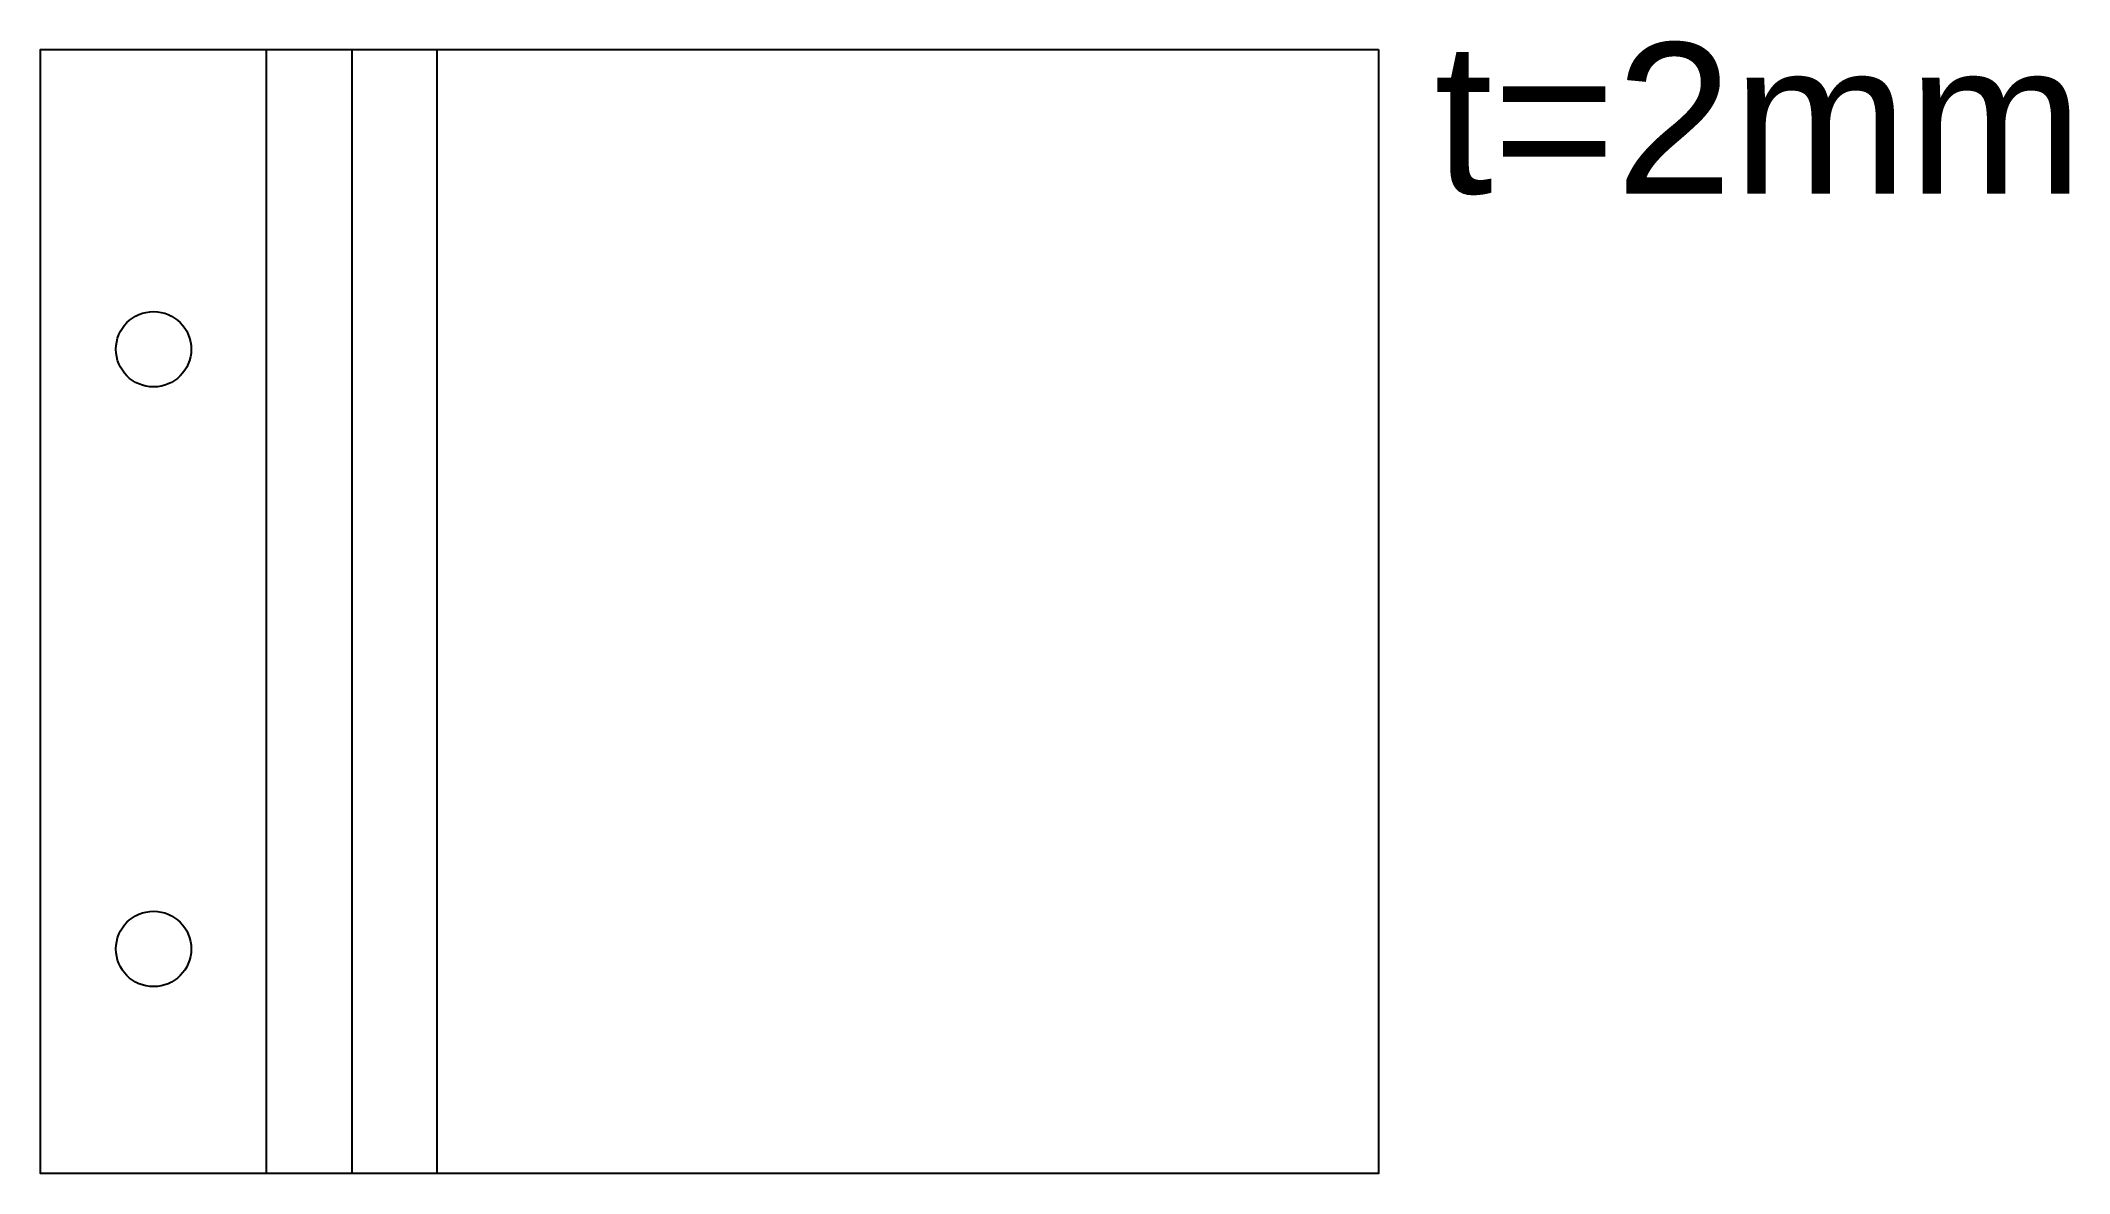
# Model space of a CAD drawing. Header units: millimetres. Extents: x 0 to 53.9, y 0 to 30.1.
import ezdxf

# ---------------------------------------------------------------- set-up
doc = ezdxf.new("R2010")
doc.units = ezdxf.units.MM
doc.header["$MEASUREMENT"] = 0
doc.layers.get('0').update_dxf_attribs({"true_color": 0xffffff})
for name, color, linetype, true_color in [('AUSSENPROFILE', 7, 'Continuous', 0xffffff), ('BIEGUNG', 7, 'Continuous', 0xffffff), ('BIEGUNGSENDE', 7, 'Continuous', 0xffffff), ('INNENPROFILE', 7, 'Continuous', 0xffffff)]:
    doc.layers.add(name, color=color, linetype=linetype, true_color=true_color)
doc.styles.add('textstyle15', font='')
doc.styles.get('textstyle15').set_extended_font_data('Arial')

msp = doc.modelspace()

# ---------------------------------------------------------------- linework, layer by layer
at = {"layer": 'AUSSENPROFILE'}
msp.add_lwpolyline([(35.524, 29.825), (35.524, 0), (0, 0), (0, 29.825)], close=True, dxfattribs=at)
at = {"layer": 'BIEGUNG'}
msp.add_line((8.262, 29.825), (8.262, 0), dxfattribs=at)
at = {"layer": 'BIEGUNGSENDE'}
for p, q in [((6, 0), (6, 29.825)), ((10.524, 29.825), (10.524, 0))]:
    msp.add_line(p, q, dxfattribs=at)
at = {"layer": 'INNENPROFILE'}
for centre in [(3, 21.869), (3, 5.956)]:
    msp.add_circle(centre, 1, dxfattribs=at)

# ---------------------------------------------------------------- texts
at = {"insert": (37, 30), "char_height": 4, "attachment_point": 1, "style": 'textstyle15'}
msp.add_mtext('t=2mm', dxfattribs=at)

doc.saveas('drawing.dxf')
